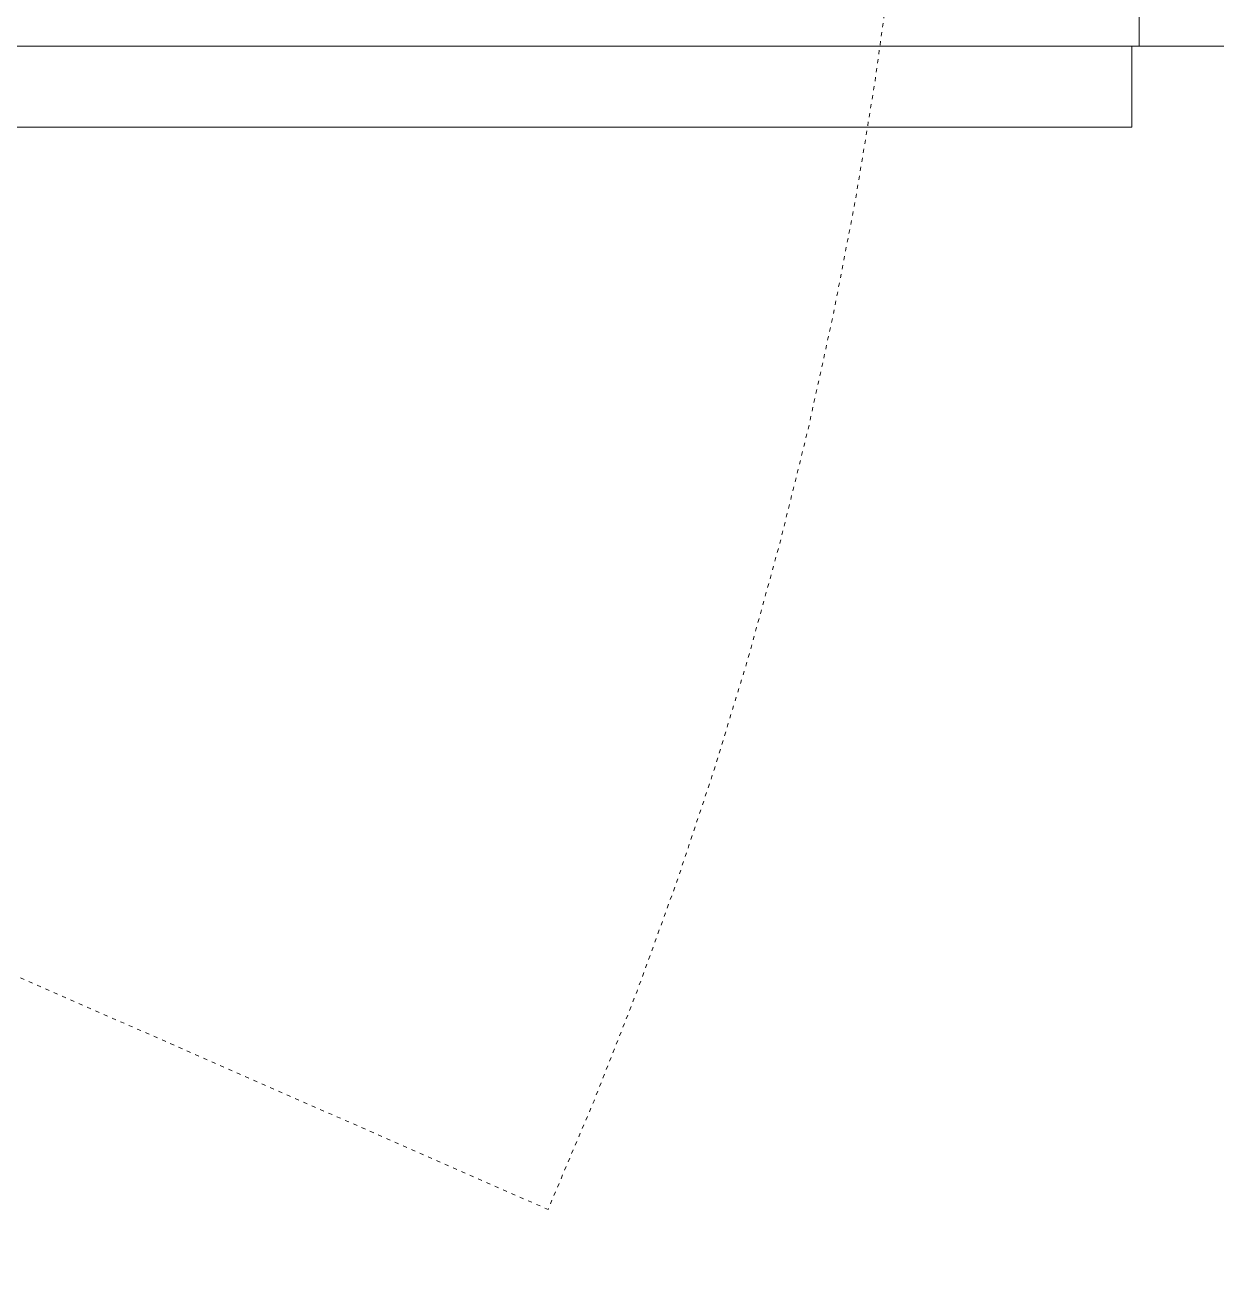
# Model space of a CAD drawing. Extents: x -2749 to 23780, y -1311 to 8245.
# Drawn here: x 9825.41 to 9854.91, y 2772.76 to 2803.53 of the extents above; entities that cross this region are included whole.
import ezdxf

# ---------------------------------------------------------------- set-up
doc = ezdxf.new("R2010")
doc.units = 0
doc.header["$MEASUREMENT"] = 0
doc.linetypes.add('DOT2', pattern=[0.125, 0, -0.125])
doc.layers.get('0').update_dxf_attribs({"color": 9, "lineweight": 9})
for name, color, linetype, lineweight in [('06D', 9, 'Continuous', 9), ('14', 9, 'Continuous', 9), ('20', 9, 'DOT2', 9), ('35', 9, 'Continuous', 9)]:
    doc.layers.add(name, color=color, linetype=linetype, lineweight=lineweight)

# ---------------------------------------------------------------- blocks, each defined once
blk = doc.blocks.new('fsdfsfsfsfd')
at = {"layer": '06D', "elevation": 0}
blk.add_lwpolyline([(52591.75, -74474.977), (52589.75, -74474.977), (52589.75, -74595.977), (52591.75, -74595.977)], dxfattribs=at)
at = {"layer": '20', "elevation": 0}
blk.add_lwpolyline([(52607.49, -74590.872), (52562.943, -74489.432)], dxfattribs=at)
at = {"layer": '20'}
blk.add_arc((52607.49, -74590.872), 110.79, 89.60696, 113.70858, dxfattribs=at)
blk = doc.blocks.new('1.KAT PLANI')
at = {"layer": '14'}
blk.add_lwpolyline([(9853, 2820.225), (9853, 2803), (9925.5, 2803), (9925.5, 2743), (9990.5, 2743)], dxfattribs=at)
at = {"xscale": -1, "rotation": 270}
blk.add_blockref('fsdfsfsfsfd', (84327.795, -49788.75), dxfattribs=at)

msp = doc.modelspace()

# ---------------------------------------------------------------- linework, layer by layer
at = {"layer": '35'}
msp.add_lwpolyline([(9235.5, 2743), (9235.5, 2447), (9309.5, 2447), (9309.5, 2363), (9925.5, 2363), (9925.5, 2447), (9990.5, 2447), (9990.5, 2743), (9925.5, 2743), (9925.5, 2803), (9309.5, 2803), (9309.5, 2743)], close=True, dxfattribs=at)

# ---------------------------------------------------------------- block references
at = {"layer": '06D'}
msp.add_blockref('1.KAT PLANI', (0, 0), dxfattribs=at)

doc.saveas('drawing.dxf')
